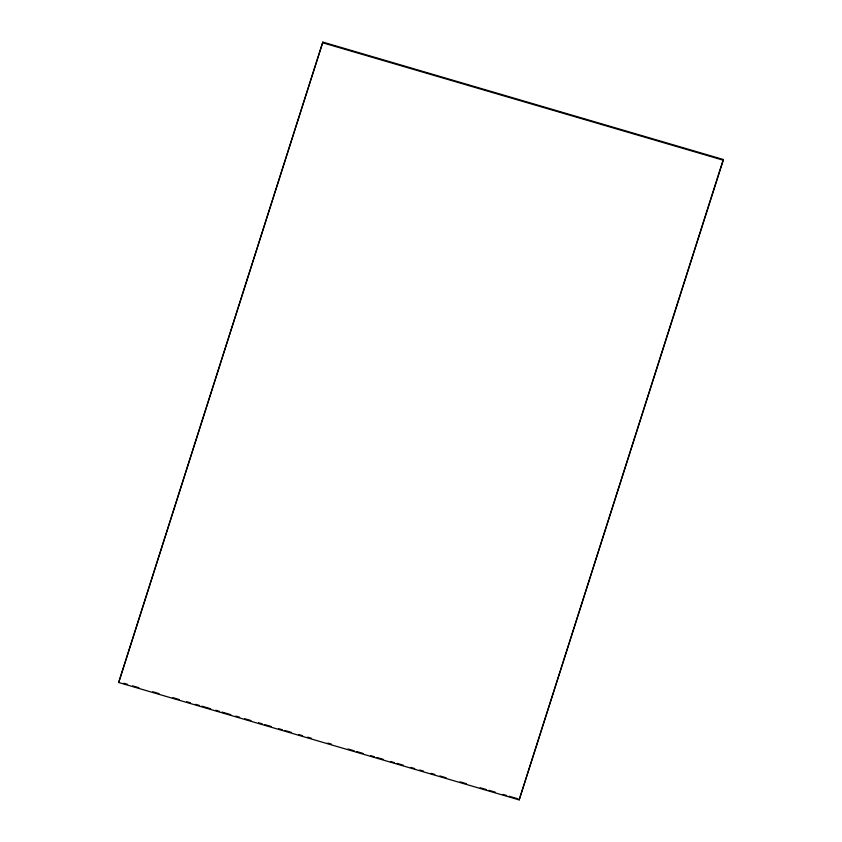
<?xml version="1.0" encoding="UTF-8"?>
<svg xmlns="http://www.w3.org/2000/svg" width="842" height="842" viewBox="0 0 842 842"><rect width="100%" height="100%" fill="white"/><g stroke="black" fill="none" stroke-linecap="round" stroke-linejoin="round"><path stroke-width="1.26" d="M118.68 682.504L322.833 42.1L723.32 159.496L723.267 160.201L519.167 799.9L118.68 682.504L322.833 42.1M519.167 799.9L723.32 159.496M322.781 42.805L723.267 160.201M123.774 683.272L127.552 684.378M132.583 685.862L138.888 687.703M152.739 691.766L159.033 693.608M172.884 697.671L179.188 699.523M186.745 701.733L190.524 702.838M195.555 704.322L199.333 705.428M201.848 706.164L210.668 708.743M215.71 710.227L219.488 711.332M222.004 712.069L230.824 714.658M235.855 716.132L239.633 717.237M244.675 718.721L250.969 720.563M258.526 722.773L262.304 723.888M264.82 724.625L271.124 726.467M278.67 728.688L282.449 729.793M284.975 730.53L291.269 732.372M298.826 734.592L302.604 735.697M307.646 737.171L311.424 738.287M327.791 743.086L331.569 744.191M347.946 748.991L354.24 750.832M356.755 751.569L363.049 753.422M370.606 755.632L374.385 756.737M376.911 757.474L383.205 759.326M390.762 761.536L394.54 762.652M397.056 763.389L403.35 765.231M410.907 767.451L414.685 768.557M419.726 770.03L423.505 771.135M431.062 773.356L434.84 774.461M439.882 775.935L446.176 777.787M460.027 781.85L466.321 783.692M480.182 787.754L486.476 789.596M488.992 790.333L495.285 792.185M502.842 794.395L506.621 795.501M509.147 796.237L517.956 798.826"/></g></svg>
